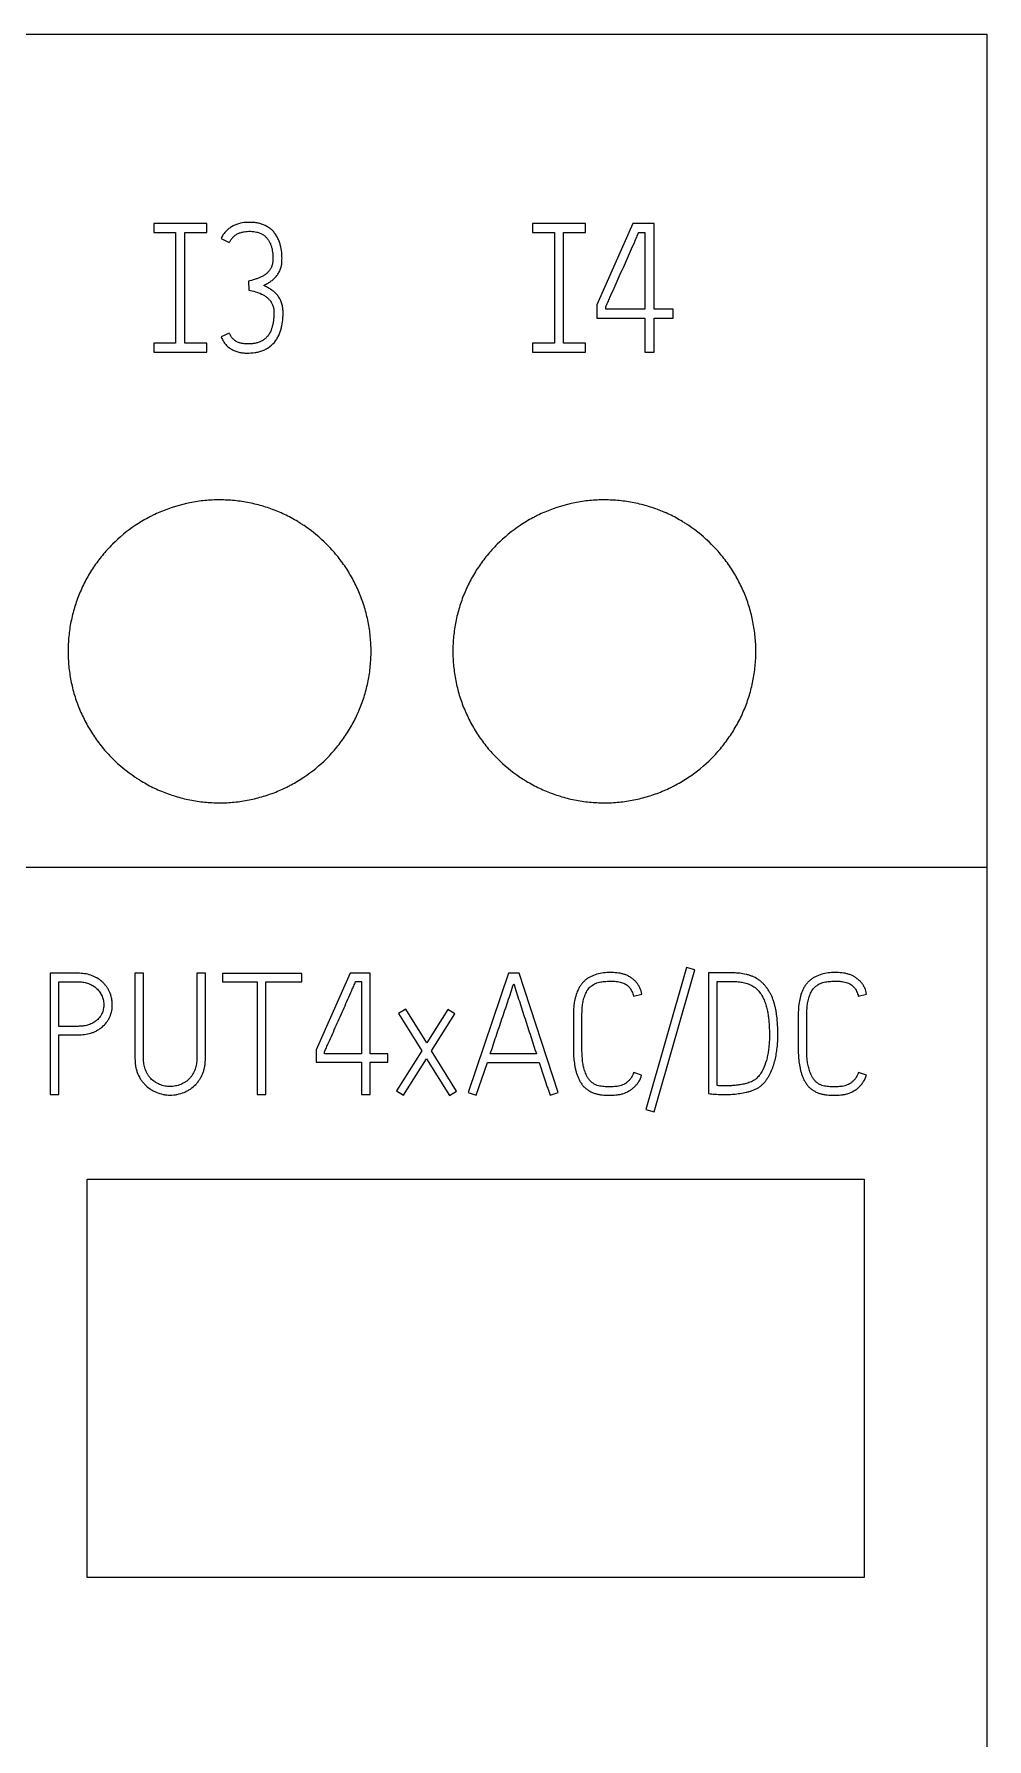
# Model space of a CAD drawing. Extents: x 0 to 420, y 0 to 297.
# Drawn here: x 132.64 to 145.22, y 208.13 to 230.64 of the extents above; entities that cross this region are included whole.
import ezdxf

# ---------------------------------------------------------------- set-up
doc = ezdxf.new("R2010")
doc.units = 0
doc.header["$LTSCALE"] = 23.1
doc.layers.add('10000_FRONT', color=7, linetype='CONTINUOUS')
doc.layers.add('10500_FRONT_LABELING', color=7, linetype='CONTINUOUS')

msp = doc.modelspace()

# ---------------------------------------------------------------- linework, layer by layer
at = {"layer": '10000_FRONT', "color": 7, "linetype": 'CONTINUOUS'}
for p, q in [((109.716, 230.642), (145.216, 230.642)), ((145.216, 230.642), (145.216, 140.642)), ((109.716, 219.642), (145.216, 219.642)), ((133.336, 210.262), (133.336, 215.522)), ((133.336, 215.522), (143.596, 215.522)), ((143.596, 215.522), (143.596, 210.262)), ((143.596, 210.262), (133.336, 210.262))]:
    msp.add_line(p, q, dxfattribs=at)
for points, knots in [([(137.086, 222.492), (137.086, 222.558), (137.082, 222.623), (137.07, 222.753), (137.06, 222.817), (137.035, 222.945), (137.019, 223.008), (136.991, 223.102), (136.981, 223.133), (136.958, 223.195), (136.947, 223.226), (136.909, 223.316), (136.854, 223.434), (136.787, 223.546), (136.733, 223.627), (136.714, 223.654), (136.675, 223.707), (136.655, 223.733), (136.592, 223.809), (136.548, 223.858), (136.41, 223.996), (136.31, 224.079), (136.187, 224.162), (136.173, 224.171), (136.145, 224.189), (136.131, 224.197), (136.089, 224.223), (136.06, 224.239), (135.974, 224.286), (135.915, 224.314), (135.794, 224.364), (135.733, 224.386), (135.639, 224.415), (135.607, 224.424), (135.543, 224.44), (135.511, 224.447), (135.413, 224.466), (135.283, 224.486), (135.153, 224.492), (135.022, 224.492), (134.957, 224.489), (134.858, 224.48), (134.825, 224.476), (134.76, 224.466), (134.598, 224.438), (134.441, 224.39), (134.29, 224.328), (134.26, 224.314), (134.215, 224.293), (134.2, 224.286), (134.171, 224.271), (134.097, 224.233), (134.027, 224.191), (133.865, 224.082), (133.764, 223.999), (133.647, 223.882), (133.624, 223.858), (133.58, 223.81), (133.559, 223.785), (133.497, 223.709), (133.458, 223.657), (133.386, 223.549), (133.352, 223.493), (133.306, 223.406), (133.291, 223.377), (133.263, 223.317), (133.25, 223.287), (133.212, 223.196), (133.169, 223.074), (133.137, 222.948), (133.118, 222.852), (133.112, 222.82), (133.103, 222.755), (133.099, 222.722), (133.089, 222.624), (133.086, 222.558), (133.086, 222.492)], [0, 0, 0, 0, 0.03125, 0.03125, 0.0625, 0.0625, 0.09375, 0.09375, 0.109375, 0.109375, 0.125, 0.125, 0.15625, 0.1875, 0.1875, 0.203125, 0.203125, 0.21875, 0.21875, 0.25, 0.25, 0.3125, 0.3125, 0.320312, 0.320312, 0.328125, 0.328125, 0.34375, 0.34375, 0.375, 0.375, 0.40625, 0.40625, 0.421875, 0.421875, 0.4375, 0.4375, 0.46875, 0.5, 0.5, 0.53125, 0.53125, 0.546875, 0.546875, 0.5625, 0.625, 0.625, 0.640625, 0.640625, 0.648438, 0.648438, 0.65625, 0.6875, 0.6875, 0.75, 0.75, 0.765625, 0.765625, 0.78125, 0.78125, 0.8125, 0.8125, 0.84375, 0.84375, 0.859375, 0.859375, 0.875, 0.875, 0.90625, 0.9375, 0.9375, 0.953125, 0.953125, 0.96875, 0.96875, 1, 1, 1, 1]), ([(142.166, 222.492), (142.166, 222.558), (142.162, 222.623), (142.15, 222.753), (142.14, 222.817), (142.115, 222.945), (142.099, 223.008), (142.071, 223.102), (142.061, 223.133), (142.038, 223.195), (142.027, 223.226), (141.989, 223.316), (141.934, 223.434), (141.867, 223.546), (141.813, 223.627), (141.794, 223.654), (141.755, 223.707), (141.735, 223.733), (141.672, 223.809), (141.628, 223.858), (141.49, 223.996), (141.39, 224.079), (141.267, 224.162), (141.253, 224.171), (141.225, 224.189), (141.211, 224.197), (141.169, 224.223), (141.14, 224.239), (141.054, 224.286), (140.995, 224.314), (140.874, 224.364), (140.813, 224.386), (140.719, 224.415), (140.687, 224.424), (140.623, 224.44), (140.591, 224.447), (140.493, 224.466), (140.363, 224.486), (140.233, 224.492), (140.102, 224.492), (140.037, 224.489), (139.938, 224.48), (139.905, 224.476), (139.84, 224.466), (139.678, 224.438), (139.521, 224.39), (139.37, 224.328), (139.34, 224.314), (139.295, 224.293), (139.28, 224.286), (139.251, 224.271), (139.177, 224.233), (139.107, 224.191), (138.945, 224.082), (138.844, 223.999), (138.727, 223.882), (138.704, 223.858), (138.66, 223.81), (138.639, 223.785), (138.577, 223.709), (138.538, 223.657), (138.466, 223.549), (138.432, 223.493), (138.386, 223.406), (138.371, 223.377), (138.343, 223.317), (138.33, 223.287), (138.292, 223.196), (138.249, 223.074), (138.217, 222.948), (138.198, 222.852), (138.192, 222.82), (138.183, 222.755), (138.179, 222.722), (138.169, 222.624), (138.166, 222.558), (138.166, 222.492)], [0, 0, 0, 0, 0.03125, 0.03125, 0.0625, 0.0625, 0.09375, 0.09375, 0.109375, 0.109375, 0.125, 0.125, 0.15625, 0.1875, 0.1875, 0.203125, 0.203125, 0.21875, 0.21875, 0.25, 0.25, 0.3125, 0.3125, 0.320312, 0.320312, 0.328125, 0.328125, 0.34375, 0.34375, 0.375, 0.375, 0.40625, 0.40625, 0.421875, 0.421875, 0.4375, 0.4375, 0.46875, 0.5, 0.5, 0.53125, 0.53125, 0.546875, 0.546875, 0.5625, 0.625, 0.625, 0.640625, 0.640625, 0.648438, 0.648438, 0.65625, 0.6875, 0.6875, 0.75, 0.75, 0.765625, 0.765625, 0.78125, 0.78125, 0.8125, 0.8125, 0.84375, 0.84375, 0.859375, 0.859375, 0.875, 0.875, 0.90625, 0.9375, 0.9375, 0.953125, 0.953125, 0.96875, 0.96875, 1, 1, 1, 1]), ([(133.086, 222.492), (133.086, 222.427), (133.089, 222.361), (133.102, 222.232), (133.111, 222.168), (133.136, 222.04), (133.152, 221.977), (133.18, 221.883), (133.191, 221.852), (133.213, 221.79), (133.225, 221.759), (133.262, 221.669), (133.318, 221.551), (133.384, 221.439), (133.438, 221.358), (133.457, 221.331), (133.496, 221.278), (133.516, 221.252), (133.579, 221.175), (133.623, 221.127), (133.761, 220.988), (133.862, 220.905), (133.984, 220.823), (133.998, 220.814), (134.026, 220.796), (134.04, 220.787), (134.083, 220.762), (134.111, 220.746), (134.198, 220.699), (134.257, 220.671), (134.377, 220.621), (134.439, 220.599), (134.533, 220.57), (134.565, 220.561), (134.628, 220.545), (134.661, 220.538), (134.758, 220.518), (134.888, 220.499), (135.018, 220.492), (135.149, 220.492), (135.215, 220.495), (135.313, 220.505), (135.346, 220.509), (135.411, 220.519), (135.444, 220.524), (135.54, 220.544), (135.604, 220.56), (135.729, 220.597), (135.79, 220.619), (135.881, 220.657), (135.911, 220.67), (135.956, 220.692), (135.971, 220.699), (136, 220.714), (136.074, 220.752), (136.144, 220.794), (136.306, 220.903), (136.408, 220.986), (136.524, 221.102), (136.547, 221.126), (136.591, 221.175), (136.612, 221.2), (136.674, 221.276), (136.713, 221.328), (136.785, 221.436), (136.819, 221.492), (136.865, 221.579), (136.88, 221.608), (136.908, 221.668), (136.921, 221.698), (136.959, 221.788), (137.003, 221.911), (137.034, 222.037), (137.053, 222.133), (137.059, 222.165), (137.069, 222.23), (137.073, 222.263), (137.082, 222.361), (137.086, 222.427), (137.086, 222.492)], [0, 0, 0, 0, 0.03125, 0.03125, 0.0625, 0.0625, 0.09375, 0.09375, 0.109375, 0.109375, 0.125, 0.125, 0.15625, 0.1875, 0.1875, 0.203125, 0.203125, 0.21875, 0.21875, 0.25, 0.25, 0.3125, 0.3125, 0.320312, 0.320312, 0.328125, 0.328125, 0.34375, 0.34375, 0.375, 0.375, 0.40625, 0.40625, 0.421875, 0.421875, 0.4375, 0.4375, 0.46875, 0.5, 0.5, 0.53125, 0.53125, 0.546875, 0.546875, 0.5625, 0.5625, 0.59375, 0.59375, 0.625, 0.625, 0.640625, 0.640625, 0.648438, 0.648438, 0.65625, 0.6875, 0.6875, 0.75, 0.75, 0.765625, 0.765625, 0.78125, 0.78125, 0.8125, 0.8125, 0.84375, 0.84375, 0.859375, 0.859375, 0.875, 0.875, 0.90625, 0.9375, 0.9375, 0.953125, 0.953125, 0.96875, 0.96875, 1, 1, 1, 1]), ([(138.166, 222.492), (138.166, 222.427), (138.169, 222.361), (138.182, 222.232), (138.191, 222.168), (138.216, 222.04), (138.232, 221.977), (138.26, 221.883), (138.271, 221.852), (138.293, 221.79), (138.305, 221.759), (138.342, 221.669), (138.398, 221.551), (138.464, 221.439), (138.518, 221.358), (138.537, 221.331), (138.576, 221.278), (138.596, 221.252), (138.659, 221.175), (138.703, 221.127), (138.841, 220.988), (138.942, 220.905), (139.064, 220.823), (139.078, 220.814), (139.106, 220.796), (139.12, 220.787), (139.163, 220.762), (139.191, 220.746), (139.278, 220.699), (139.337, 220.671), (139.457, 220.621), (139.519, 220.599), (139.613, 220.57), (139.645, 220.561), (139.708, 220.545), (139.741, 220.538), (139.838, 220.518), (139.968, 220.499), (140.098, 220.492), (140.229, 220.492), (140.295, 220.495), (140.393, 220.505), (140.426, 220.509), (140.491, 220.519), (140.524, 220.524), (140.62, 220.544), (140.684, 220.56), (140.809, 220.597), (140.87, 220.619), (140.961, 220.657), (140.991, 220.67), (141.036, 220.692), (141.051, 220.699), (141.08, 220.714), (141.154, 220.752), (141.224, 220.794), (141.386, 220.903), (141.488, 220.986), (141.604, 221.102), (141.627, 221.126), (141.671, 221.175), (141.692, 221.2), (141.754, 221.276), (141.793, 221.328), (141.865, 221.436), (141.899, 221.492), (141.945, 221.579), (141.96, 221.608), (141.988, 221.668), (142.001, 221.698), (142.039, 221.788), (142.083, 221.911), (142.114, 222.037), (142.133, 222.133), (142.139, 222.165), (142.149, 222.23), (142.153, 222.263), (142.162, 222.361), (142.166, 222.427), (142.166, 222.492)], [0, 0, 0, 0, 0.03125, 0.03125, 0.0625, 0.0625, 0.09375, 0.09375, 0.109375, 0.109375, 0.125, 0.125, 0.15625, 0.1875, 0.1875, 0.203125, 0.203125, 0.21875, 0.21875, 0.25, 0.25, 0.3125, 0.3125, 0.320312, 0.320312, 0.328125, 0.328125, 0.34375, 0.34375, 0.375, 0.375, 0.40625, 0.40625, 0.421875, 0.421875, 0.4375, 0.4375, 0.46875, 0.5, 0.5, 0.53125, 0.53125, 0.546875, 0.546875, 0.5625, 0.5625, 0.59375, 0.59375, 0.625, 0.625, 0.640625, 0.640625, 0.648438, 0.648438, 0.65625, 0.6875, 0.6875, 0.75, 0.75, 0.765625, 0.765625, 0.78125, 0.78125, 0.8125, 0.8125, 0.84375, 0.84375, 0.859375, 0.859375, 0.875, 0.875, 0.90625, 0.9375, 0.9375, 0.953125, 0.953125, 0.96875, 0.96875, 1, 1, 1, 1])]:
    msp.add_open_spline(points, degree=3, knots=knots, dxfattribs=at)
at = {"layer": '10500_FRONT_LABELING', "color": 7, "linetype": 'CONTINUOUS'}
for p, q in [((134.216, 228.142), (134.216, 228.022)), ((134.916, 228.142), (134.216, 228.142)), ((134.916, 228.022), (134.916, 228.142)), ((139.216, 228.142), (139.216, 228.022)), ((139.916, 228.142), (139.216, 228.142)), ((139.916, 228.022), (139.916, 228.142)), ((140.542, 228.142), (140.066, 227.067)), ((140.822, 228.142), (140.542, 228.142)), ((140.62, 228.024), (140.702, 228.024)), ((140.702, 228.024), (140.702, 227.011)), ((140.822, 227.011), (140.822, 228.142)), ((134.216, 228.022), (134.506, 228.022)), ((134.506, 228.022), (134.506, 226.562)), ((134.626, 226.562), (134.626, 228.022)), ((134.626, 228.022), (134.916, 228.022)), ((135.106, 227.944), (135.214, 227.89)), ((139.216, 228.022), (139.506, 228.022)), ((139.506, 228.022), (139.506, 226.562)), ((139.626, 226.562), (139.626, 228.022)), ((139.626, 228.022), (139.916, 228.022)), ((135.466, 227.378), (135.473, 227.261)), ((140.066, 227.067), (140.066, 226.893)), ((140.184, 227.011), (140.184, 227.041)), ((140.702, 227.011), (140.184, 227.011)), ((141.072, 227.011), (140.822, 227.011)), ((141.072, 226.893), (141.072, 227.011)), ((135.214, 226.695), (135.106, 226.645)), ((140.066, 226.893), (140.702, 226.893)), ((140.702, 226.893), (140.702, 226.442)), ((140.822, 226.442), (140.822, 226.893)), ((140.822, 226.893), (141.072, 226.893)), ((134.216, 226.562), (134.216, 226.442)), ((134.506, 226.562), (134.216, 226.562)), ((134.916, 226.562), (134.626, 226.562)), ((134.916, 226.442), (134.916, 226.562)), ((139.216, 226.562), (139.216, 226.442)), ((139.506, 226.562), (139.216, 226.562)), ((139.916, 226.562), (139.626, 226.562)), ((139.916, 226.442), (139.916, 226.562)), ((134.216, 226.442), (134.916, 226.442)), ((139.216, 226.442), (139.916, 226.442)), ((140.702, 226.442), (140.822, 226.442)), ((132.849, 218.242), (132.849, 216.642)), ((133.217, 218.242), (132.849, 218.242)), ((132.962, 217.541), (132.962, 218.129)), ((132.962, 218.129), (133.217, 218.129)), ((133.969, 218.245), (133.969, 217.117)), ((134.082, 218.245), (133.969, 218.245)), ((134.082, 217.117), (134.082, 218.245)), ((134.786, 218.245), (134.786, 217.117)), ((134.899, 218.245), (134.786, 218.245)), ((134.899, 217.117), (134.899, 218.245)), ((135.125, 218.24), (135.125, 218.127)), ((136.17, 218.24), (135.125, 218.24)), ((135.125, 218.127), (135.582, 218.127)), ((135.582, 218.127), (135.582, 216.642)), ((135.695, 216.642), (135.695, 218.127)), ((135.695, 218.127), (136.17, 218.127)), ((136.17, 218.127), (136.17, 218.24)), ((136.809, 218.242), (136.361, 217.23)), ((137.073, 218.242), (136.809, 218.242)), ((136.882, 218.131), (136.96, 218.131)), ((136.96, 218.131), (136.96, 217.177)), ((137.073, 217.177), (137.073, 218.242)), ((138.898, 218.245), (138.368, 216.667)), ((139.04, 218.245), (138.898, 218.245)), ((139.557, 216.667), (139.04, 218.245)), ((141.251, 218.32), (140.712, 216.445)), ((140.821, 216.414), (141.36, 218.289)), ((141.36, 218.289), (141.251, 218.32)), ((141.786, 218.249), (141.542, 218.247)), ((141.542, 218.247), (141.542, 216.653)), ((141.655, 216.758), (141.655, 218.134)), ((141.655, 218.134), (141.83, 218.134)), ((140.55, 217.938), (140.659, 217.965)), ((143.518, 217.938), (143.627, 217.965)), ((137.543, 217.77), (137.447, 217.71)), ((137.447, 217.71), (137.754, 217.219)), ((137.82, 217.324), (137.543, 217.77)), ((138.1, 217.765), (137.82, 217.324)), ((137.884, 217.219), (138.193, 217.705)), ((138.193, 217.705), (138.1, 217.765)), ((139.756, 217.676), (139.756, 217.255)), ((139.87, 217.255), (139.87, 217.676)), ((142.724, 217.676), (142.724, 217.255)), ((142.837, 217.255), (142.837, 217.676)), ((133.217, 217.541), (132.962, 217.541)), ((132.962, 216.642), (132.962, 217.428)), ((132.962, 217.428), (133.217, 217.428)), ((136.361, 217.23), (136.361, 217.066)), ((137.754, 217.219), (137.421, 216.691)), ((138.215, 216.685), (137.884, 217.219)), ((136.361, 217.066), (136.96, 217.066)), ((136.472, 217.177), (136.472, 217.206)), ((136.96, 217.177), (136.472, 217.177)), ((136.96, 217.066), (136.96, 216.642)), ((137.308, 217.177), (137.073, 217.177)), ((137.073, 216.642), (137.073, 217.066)), ((137.073, 217.066), (137.308, 217.066)), ((137.308, 217.066), (137.308, 217.177)), ((137.516, 216.631), (137.818, 217.113)), ((137.818, 217.113), (138.12, 216.627)), ((138.474, 216.631), (138.621, 217.064)), ((138.621, 217.064), (139.306, 217.064)), ((139.268, 217.177), (138.659, 217.177)), ((140.657, 216.895), (140.553, 216.933)), ((143.625, 216.895), (143.52, 216.933)), ((132.849, 216.642), (132.962, 216.642)), ((135.582, 216.642), (135.695, 216.642)), ((136.96, 216.642), (137.073, 216.642)), ((137.421, 216.691), (137.516, 216.631)), ((138.12, 216.627), (138.215, 216.685)), ((138.368, 216.667), (138.474, 216.631)), ((139.448, 216.631), (139.557, 216.667)), ((140.712, 216.445), (140.821, 216.414))]:
    msp.add_line(p, q, dxfattribs=at)
for points, knots in [([(135.669, 227.324), (135.685, 227.332), (135.699, 227.34), (135.729, 227.357), (135.744, 227.366), (135.765, 227.38), (135.772, 227.385), (135.785, 227.395), (135.792, 227.4), (135.804, 227.411), (135.811, 227.417), (135.823, 227.43), (135.829, 227.436), (135.845, 227.456), (135.855, 227.47), (135.868, 227.492), (135.872, 227.499), (135.88, 227.515), (135.884, 227.523), (135.893, 227.547), (135.898, 227.563), (135.905, 227.596), (135.907, 227.613), (135.909, 227.648), (135.91, 227.665), (135.91, 227.699), (135.909, 227.716), (135.906, 227.767), (135.901, 227.801), (135.89, 227.851), (135.886, 227.868), (135.875, 227.9), (135.869, 227.916), (135.855, 227.947), (135.848, 227.963), (135.834, 227.985), (135.829, 227.992), (135.82, 228.006), (135.814, 228.013), (135.798, 228.033), (135.787, 228.045), (135.768, 228.063), (135.761, 228.068), (135.748, 228.079), (135.741, 228.084), (135.705, 228.108), (135.674, 228.123), (135.633, 228.136), (135.624, 228.139), (135.608, 228.143), (135.582, 228.149), (135.54, 228.155), (135.506, 228.156), (135.471, 228.157), (135.454, 228.156), (135.402, 228.153), (135.369, 228.147), (135.327, 228.135), (135.319, 228.133), (135.303, 228.127), (135.295, 228.123), (135.271, 228.113), (135.241, 228.097), (135.213, 228.077), (135.193, 228.06), (135.186, 228.055), (135.174, 228.043), (135.168, 228.037), (135.15, 228.018), (135.14, 228.004), (135.126, 227.983), (135.121, 227.975), (135.113, 227.96), (135.109, 227.952), (135.106, 227.944)], [0, 0, 0, 0, 0.03125, 0.03125, 0.0625, 0.0625, 0.078125, 0.078125, 0.09375, 0.09375, 0.109375, 0.109375, 0.125, 0.125, 0.15625, 0.15625, 0.171875, 0.171875, 0.1875, 0.1875, 0.21875, 0.21875, 0.25, 0.25, 0.28125, 0.28125, 0.3125, 0.3125, 0.375, 0.375, 0.40625, 0.40625, 0.4375, 0.4375, 0.46875, 0.46875, 0.484375, 0.484375, 0.5, 0.5, 0.53125, 0.53125, 0.546875, 0.546875, 0.5625, 0.5625, 0.625, 0.625, 0.640625, 0.640625, 0.65625, 0.6875, 0.71875, 0.71875, 0.75, 0.75, 0.8125, 0.8125, 0.828125, 0.828125, 0.84375, 0.84375, 0.875, 0.90625, 0.90625, 0.921875, 0.921875, 0.9375, 0.9375, 0.96875, 0.96875, 0.984375, 0.984375, 1, 1, 1, 1]), ([(135.214, 227.89), (135.22, 227.903), (135.227, 227.915), (135.243, 227.938), (135.252, 227.949), (135.271, 227.969), (135.282, 227.978), (135.305, 227.995), (135.317, 228.002), (135.342, 228.014), (135.355, 228.019), (135.383, 228.028), (135.396, 228.031), (135.424, 228.035), (135.438, 228.037), (135.466, 228.039), (135.481, 228.039), (135.523, 228.038), (135.551, 228.035), (135.585, 228.027), (135.592, 228.025), (135.606, 228.02), (135.612, 228.018), (135.632, 228.01), (135.644, 228.004), (135.662, 227.992), (135.668, 227.988), (135.679, 227.979), (135.685, 227.975), (135.7, 227.96), (135.709, 227.95), (135.722, 227.933), (135.727, 227.927), (135.734, 227.915), (135.745, 227.898), (135.755, 227.879), (135.765, 227.853), (135.77, 227.839), (135.777, 227.812), (135.78, 227.798), (135.787, 227.757), (135.789, 227.729), (135.79, 227.687), (135.79, 227.673), (135.788, 227.645), (135.787, 227.631), (135.783, 227.603), (135.779, 227.59), (135.769, 227.563), (135.763, 227.551), (135.752, 227.533), (135.748, 227.527), (135.739, 227.516), (135.735, 227.51), (135.721, 227.495), (135.711, 227.485), (135.689, 227.467), (135.677, 227.459), (135.653, 227.445), (135.64, 227.438), (135.615, 227.426), (135.602, 227.421), (135.575, 227.412), (135.561, 227.407), (135.521, 227.395), (135.494, 227.386), (135.466, 227.378)], [0, 0, 0, 0, 0.03125, 0.03125, 0.0625, 0.0625, 0.09375, 0.09375, 0.125, 0.125, 0.15625, 0.15625, 0.1875, 0.1875, 0.21875, 0.21875, 0.25, 0.25, 0.3125, 0.3125, 0.328125, 0.328125, 0.34375, 0.34375, 0.375, 0.375, 0.390625, 0.390625, 0.40625, 0.40625, 0.4375, 0.4375, 0.453125, 0.453125, 0.46875, 0.5, 0.5, 0.53125, 0.53125, 0.5625, 0.5625, 0.625, 0.625, 0.65625, 0.65625, 0.6875, 0.6875, 0.71875, 0.71875, 0.75, 0.75, 0.765625, 0.765625, 0.78125, 0.78125, 0.8125, 0.8125, 0.84375, 0.84375, 0.875, 0.875, 0.90625, 0.90625, 0.9375, 0.9375, 1, 1, 1, 1]), ([(140.184, 227.041), (140.188, 227.051), (140.193, 227.062), (140.202, 227.082), (140.207, 227.092), (140.221, 227.123), (140.23, 227.143), (140.257, 227.205), (140.275, 227.246), (140.312, 227.328), (140.33, 227.369), (140.366, 227.45), (140.385, 227.491), (140.421, 227.573), (140.439, 227.614), (140.476, 227.696), (140.494, 227.737), (140.53, 227.819), (140.548, 227.86), (140.575, 227.922), (140.584, 227.942), (140.602, 227.983), (140.611, 228.004), (140.62, 228.024)], [0, 0, 0, 0, 0.03125, 0.03125, 0.0625, 0.0625, 0.125, 0.125, 0.25, 0.25, 0.375, 0.375, 0.5, 0.5, 0.625, 0.625, 0.75, 0.75, 0.875, 0.875, 0.9375, 0.9375, 1, 1, 1, 1]), ([(135.106, 226.645), (135.113, 226.629), (135.121, 226.613), (135.139, 226.582), (135.148, 226.567), (135.165, 226.546), (135.171, 226.539), (135.183, 226.526), (135.19, 226.52), (135.21, 226.503), (135.225, 226.493), (135.248, 226.479), (135.255, 226.475), (135.272, 226.467), (135.28, 226.463), (135.305, 226.453), (135.322, 226.448), (135.357, 226.439), (135.374, 226.436), (135.401, 226.433), (135.41, 226.432), (135.428, 226.431), (135.437, 226.431), (135.482, 226.43), (135.517, 226.432), (135.57, 226.439), (135.588, 226.443), (135.614, 226.449), (135.623, 226.452), (135.64, 226.457), (135.648, 226.461), (135.674, 226.47), (135.69, 226.478), (135.713, 226.491), (135.721, 226.496), (135.736, 226.506), (135.743, 226.511), (135.779, 226.538), (135.804, 226.564), (135.831, 226.6), (135.836, 226.608), (135.845, 226.623), (135.859, 226.646), (135.871, 226.671), (135.884, 226.704), (135.89, 226.721), (135.9, 226.755), (135.904, 226.773), (135.915, 226.825), (135.92, 226.86), (135.923, 226.914), (135.924, 226.931), (135.924, 226.967), (135.924, 226.985), (135.921, 227.021), (135.918, 227.038), (135.913, 227.065), (135.91, 227.073), (135.905, 227.091), (135.902, 227.099), (135.893, 227.124), (135.885, 227.14), (135.871, 227.164), (135.867, 227.171), (135.856, 227.186), (135.851, 227.193), (135.833, 227.214), (135.82, 227.226), (135.793, 227.249), (135.778, 227.26), (135.748, 227.28), (135.732, 227.289), (135.701, 227.307), (135.685, 227.316), (135.669, 227.324)], [0, 0, 0, 0, 0.03125, 0.03125, 0.0625, 0.0625, 0.078125, 0.078125, 0.09375, 0.09375, 0.125, 0.125, 0.140625, 0.140625, 0.15625, 0.15625, 0.1875, 0.1875, 0.21875, 0.21875, 0.234375, 0.234375, 0.25, 0.25, 0.3125, 0.3125, 0.34375, 0.34375, 0.359375, 0.359375, 0.375, 0.375, 0.40625, 0.40625, 0.421875, 0.421875, 0.4375, 0.4375, 0.5, 0.5, 0.515625, 0.515625, 0.53125, 0.5625, 0.5625, 0.59375, 0.59375, 0.625, 0.625, 0.6875, 0.6875, 0.71875, 0.71875, 0.75, 0.75, 0.78125, 0.78125, 0.796875, 0.796875, 0.8125, 0.8125, 0.84375, 0.84375, 0.859375, 0.859375, 0.875, 0.875, 0.90625, 0.90625, 0.9375, 0.9375, 0.96875, 0.96875, 1, 1, 1, 1]), ([(135.473, 227.261), (135.502, 227.256), (135.531, 227.249), (135.587, 227.233), (135.614, 227.224), (135.654, 227.204), (135.667, 227.197), (135.692, 227.181), (135.704, 227.172), (135.726, 227.153), (135.736, 227.143), (135.755, 227.12), (135.763, 227.108), (135.775, 227.089), (135.778, 227.083), (135.784, 227.069), (135.787, 227.062), (135.794, 227.042), (135.798, 227.027), (135.802, 226.999), (135.803, 226.984), (135.804, 226.954), (135.804, 226.94), (135.802, 226.896), (135.798, 226.867), (135.791, 226.824), (135.788, 226.81), (135.781, 226.781), (135.777, 226.767), (135.763, 226.725), (135.751, 226.699), (135.726, 226.661), (135.717, 226.65), (135.697, 226.629), (135.686, 226.619), (135.669, 226.606), (135.662, 226.601), (135.65, 226.594), (135.643, 226.59), (135.623, 226.58), (135.61, 226.574), (135.589, 226.568), (135.581, 226.566), (135.567, 226.562), (135.545, 226.557), (135.509, 226.552), (135.48, 226.551), (135.45, 226.551), (135.435, 226.551), (135.406, 226.554), (135.391, 226.556), (135.362, 226.562), (135.348, 226.566), (135.32, 226.576), (135.307, 226.583), (135.289, 226.596), (135.283, 226.6), (135.272, 226.61), (135.266, 226.615), (135.251, 226.631), (135.242, 226.643), (135.227, 226.668), (135.22, 226.681), (135.214, 226.695)], [0, 0, 0, 0, 0.0625, 0.0625, 0.125, 0.125, 0.15625, 0.15625, 0.1875, 0.1875, 0.21875, 0.21875, 0.25, 0.25, 0.265625, 0.265625, 0.28125, 0.28125, 0.3125, 0.3125, 0.34375, 0.34375, 0.375, 0.375, 0.4375, 0.4375, 0.46875, 0.46875, 0.5, 0.5, 0.5625, 0.5625, 0.59375, 0.59375, 0.625, 0.625, 0.640625, 0.640625, 0.65625, 0.65625, 0.6875, 0.6875, 0.703125, 0.703125, 0.71875, 0.75, 0.78125, 0.78125, 0.8125, 0.8125, 0.84375, 0.84375, 0.875, 0.875, 0.90625, 0.90625, 0.921875, 0.921875, 0.9375, 0.9375, 0.96875, 0.96875, 1, 1, 1, 1]), ([(133.217, 217.428), (133.246, 217.428), (133.274, 217.43), (133.33, 217.437), (133.358, 217.443), (133.399, 217.455), (133.412, 217.46), (133.439, 217.471), (133.452, 217.477), (133.476, 217.491), (133.489, 217.498), (133.512, 217.514), (133.523, 217.523), (133.556, 217.55), (133.576, 217.57), (133.602, 217.604), (133.61, 217.616), (133.624, 217.641), (133.631, 217.653), (133.648, 217.692), (133.657, 217.719), (133.668, 217.775), (133.67, 217.803), (133.67, 217.846), (133.669, 217.86), (133.665, 217.888), (133.663, 217.902), (133.653, 217.944), (133.645, 217.971), (133.627, 218.01), (133.62, 218.022), (133.606, 218.047), (133.591, 218.07), (133.573, 218.092), (133.553, 218.113), (133.543, 218.123), (133.511, 218.151), (133.488, 218.167), (133.451, 218.188), (133.438, 218.195), (133.412, 218.207), (133.399, 218.212), (133.359, 218.226), (133.331, 218.232), (133.275, 218.241), (133.246, 218.242), (133.217, 218.242)], [0, 0, 0, 0, 0.0625, 0.0625, 0.125, 0.125, 0.15625, 0.15625, 0.1875, 0.1875, 0.21875, 0.21875, 0.25, 0.25, 0.3125, 0.3125, 0.34375, 0.34375, 0.375, 0.375, 0.4375, 0.4375, 0.5, 0.5, 0.53125, 0.53125, 0.5625, 0.5625, 0.625, 0.625, 0.65625, 0.65625, 0.6875, 0.71875, 0.71875, 0.75, 0.75, 0.8125, 0.8125, 0.84375, 0.84375, 0.875, 0.875, 0.9375, 0.9375, 1, 1, 1, 1]), ([(133.217, 218.129), (133.238, 218.129), (133.259, 218.128), (133.301, 218.122), (133.321, 218.118), (133.362, 218.105), (133.381, 218.096), (133.408, 218.081), (133.417, 218.076), (133.435, 218.064), (133.443, 218.058), (133.467, 218.038), (133.482, 218.023), (133.501, 217.998), (133.507, 217.99), (133.518, 217.972), (133.523, 217.962), (133.537, 217.934), (133.544, 217.914), (133.551, 217.884), (133.553, 217.873), (133.556, 217.853), (133.556, 217.842), (133.557, 217.821), (133.557, 217.811), (133.555, 217.79), (133.553, 217.78), (133.547, 217.749), (133.541, 217.729), (133.528, 217.7), (133.523, 217.691), (133.512, 217.673), (133.506, 217.665), (133.493, 217.648), (133.486, 217.641), (133.471, 217.626), (133.463, 217.619), (133.438, 217.6), (133.42, 217.589), (133.392, 217.575), (133.382, 217.57), (133.362, 217.563), (133.352, 217.559), (133.332, 217.554), (133.322, 217.551), (133.301, 217.547), (133.291, 217.546), (133.26, 217.542), (133.238, 217.541), (133.217, 217.541)], [0, 0, 0, 0, 0.0625, 0.0625, 0.125, 0.125, 0.1875, 0.1875, 0.21875, 0.21875, 0.25, 0.25, 0.3125, 0.3125, 0.34375, 0.34375, 0.375, 0.375, 0.4375, 0.4375, 0.46875, 0.46875, 0.5, 0.5, 0.53125, 0.53125, 0.5625, 0.5625, 0.625, 0.625, 0.65625, 0.65625, 0.6875, 0.6875, 0.71875, 0.71875, 0.75, 0.75, 0.8125, 0.8125, 0.84375, 0.84375, 0.875, 0.875, 0.90625, 0.90625, 0.9375, 0.9375, 1, 1, 1, 1]), ([(136.472, 217.206), (136.476, 217.216), (136.48, 217.225), (136.489, 217.244), (136.493, 217.254), (136.506, 217.283), (136.515, 217.302), (136.541, 217.36), (136.558, 217.398), (136.592, 217.476), (136.609, 217.514), (136.643, 217.591), (136.661, 217.63), (136.695, 217.707), (136.729, 217.784), (136.763, 217.861), (136.797, 217.938), (136.814, 217.977), (136.84, 218.035), (136.848, 218.054), (136.865, 218.093), (136.874, 218.112), (136.882, 218.131)], [0, 0, 0, 0, 0.03125, 0.03125, 0.0625, 0.0625, 0.125, 0.125, 0.25, 0.25, 0.375, 0.375, 0.5, 0.5, 0.625, 0.75, 0.75, 0.875, 0.875, 0.9375, 0.9375, 1, 1, 1, 1]), ([(140.659, 217.965), (140.655, 217.995), (140.647, 218.023), (140.631, 218.057), (140.628, 218.063), (140.62, 218.076), (140.609, 218.095), (140.595, 218.113), (140.576, 218.135), (140.565, 218.146), (140.543, 218.166), (140.531, 218.175), (140.507, 218.192), (140.494, 218.199), (140.467, 218.213), (140.454, 218.219), (140.426, 218.229), (140.411, 218.233), (140.383, 218.24), (140.368, 218.243), (140.324, 218.249), (140.294, 218.251), (140.235, 218.252), (140.206, 218.251), (140.147, 218.245), (140.117, 218.24), (140.059, 218.227), (140.031, 218.218), (139.99, 218.199), (139.977, 218.193), (139.951, 218.178), (139.927, 218.161), (139.904, 218.142), (139.883, 218.121), (139.873, 218.11), (139.855, 218.087), (139.846, 218.075), (139.831, 218.049), (139.824, 218.036), (139.805, 217.996), (139.795, 217.968), (139.779, 217.911), (139.773, 217.883), (139.76, 217.795), (139.756, 217.736), (139.756, 217.676)], [0, 0, 0, 0, 0.0625, 0.0625, 0.078125, 0.078125, 0.09375, 0.125, 0.125, 0.15625, 0.15625, 0.1875, 0.1875, 0.21875, 0.21875, 0.25, 0.25, 0.28125, 0.28125, 0.3125, 0.3125, 0.375, 0.375, 0.4375, 0.4375, 0.5, 0.5, 0.5625, 0.5625, 0.59375, 0.59375, 0.625, 0.65625, 0.65625, 0.6875, 0.6875, 0.71875, 0.71875, 0.75, 0.75, 0.8125, 0.8125, 0.875, 0.875, 1, 1, 1, 1]), ([(139.87, 217.676), (139.87, 217.699), (139.87, 217.722), (139.872, 217.767), (139.874, 217.79), (139.879, 217.835), (139.883, 217.858), (139.892, 217.902), (139.899, 217.924), (139.911, 217.957), (139.915, 217.967), (139.925, 217.988), (139.93, 217.998), (139.948, 218.028), (139.962, 218.045), (139.983, 218.065), (139.987, 218.069), (139.996, 218.076), (140.001, 218.079), (140.015, 218.089), (140.025, 218.095), (140.045, 218.106), (140.056, 218.11), (140.078, 218.117), (140.089, 218.12), (140.111, 218.126), (140.123, 218.128), (140.145, 218.131), (140.156, 218.132), (140.19, 218.136), (140.213, 218.137), (140.259, 218.138), (140.282, 218.138), (140.328, 218.134), (140.35, 218.131), (140.384, 218.123), (140.395, 218.12), (140.416, 218.112), (140.427, 218.107), (140.447, 218.097), (140.457, 218.09), (140.475, 218.076), (140.483, 218.069), (140.495, 218.056), (140.498, 218.052), (140.505, 218.043), (140.509, 218.038), (140.518, 218.023), (140.524, 218.013), (140.533, 217.993), (140.537, 217.982), (140.545, 217.961), (140.548, 217.95), (140.55, 217.938)], [0, 0, 0, 0, 0.0625, 0.0625, 0.125, 0.125, 0.1875, 0.1875, 0.25, 0.25, 0.28125, 0.28125, 0.3125, 0.3125, 0.375, 0.375, 0.390625, 0.390625, 0.40625, 0.40625, 0.4375, 0.4375, 0.46875, 0.46875, 0.5, 0.5, 0.53125, 0.53125, 0.5625, 0.5625, 0.625, 0.625, 0.6875, 0.6875, 0.75, 0.75, 0.78125, 0.78125, 0.8125, 0.8125, 0.84375, 0.84375, 0.875, 0.875, 0.890625, 0.890625, 0.90625, 0.90625, 0.9375, 0.9375, 0.96875, 0.96875, 1, 1, 1, 1]), ([(141.542, 216.653), (141.556, 216.652), (141.57, 216.651), (141.597, 216.648), (141.611, 216.647), (141.639, 216.644), (141.653, 216.643), (141.681, 216.642), (141.694, 216.641), (141.736, 216.64), (141.764, 216.64), (141.819, 216.642), (141.846, 216.643), (141.901, 216.648), (141.929, 216.651), (141.983, 216.659), (142.011, 216.664), (142.052, 216.673), (142.065, 216.677), (142.093, 216.684), (142.106, 216.689), (142.132, 216.698), (142.145, 216.704), (142.171, 216.716), (142.183, 216.722), (142.207, 216.737), (142.219, 216.745), (142.241, 216.762), (142.251, 216.771), (142.271, 216.791), (142.28, 216.801), (142.298, 216.823), (142.306, 216.834), (142.322, 216.858), (142.329, 216.87), (142.343, 216.894), (142.35, 216.906), (142.368, 216.943), (142.379, 216.969), (142.398, 217.021), (142.406, 217.048), (142.421, 217.102), (142.427, 217.129), (142.437, 217.184), (142.441, 217.211), (142.448, 217.266), (142.451, 217.293), (142.454, 217.349), (142.455, 217.376), (142.456, 217.432), (142.455, 217.46), (142.454, 217.516), (142.454, 217.544), (142.45, 217.599), (142.448, 217.627), (142.442, 217.682), (142.438, 217.709), (142.431, 217.75), (142.428, 217.764), (142.422, 217.791), (142.419, 217.805), (142.412, 217.832), (142.408, 217.845), (142.4, 217.872), (142.396, 217.886), (142.381, 217.925), (142.37, 217.951), (142.35, 217.988), (142.343, 218), (142.328, 218.024), (142.32, 218.036), (142.304, 218.058), (142.295, 218.069), (142.277, 218.09), (142.267, 218.1), (142.247, 218.12), (142.237, 218.129), (142.221, 218.143), (142.215, 218.147), (142.204, 218.155), (142.198, 218.159), (142.168, 218.179), (142.143, 218.191), (142.104, 218.207), (142.091, 218.212), (142.064, 218.22), (142.05, 218.224), (142.009, 218.234), (141.982, 218.238), (141.926, 218.244), (141.898, 218.246), (141.856, 218.248), (141.842, 218.248), (141.814, 218.249), (141.8, 218.249), (141.786, 218.249)], [0, 0, 0, 0, 0.015625, 0.015625, 0.03125, 0.03125, 0.046875, 0.046875, 0.0625, 0.0625, 0.09375, 0.09375, 0.125, 0.125, 0.15625, 0.15625, 0.1875, 0.1875, 0.203125, 0.203125, 0.21875, 0.21875, 0.234375, 0.234375, 0.25, 0.25, 0.265625, 0.265625, 0.28125, 0.28125, 0.296875, 0.296875, 0.3125, 0.3125, 0.328125, 0.328125, 0.34375, 0.34375, 0.375, 0.375, 0.40625, 0.40625, 0.4375, 0.4375, 0.46875, 0.46875, 0.5, 0.5, 0.53125, 0.53125, 0.5625, 0.5625, 0.59375, 0.59375, 0.625, 0.625, 0.65625, 0.65625, 0.671875, 0.671875, 0.6875, 0.6875, 0.703125, 0.703125, 0.71875, 0.71875, 0.75, 0.75, 0.765625, 0.765625, 0.78125, 0.78125, 0.796875, 0.796875, 0.8125, 0.8125, 0.828125, 0.828125, 0.835938, 0.835938, 0.84375, 0.84375, 0.875, 0.875, 0.890625, 0.890625, 0.90625, 0.90625, 0.9375, 0.9375, 0.96875, 0.96875, 0.984375, 0.984375, 1, 1, 1, 1]), ([(141.83, 218.134), (141.853, 218.134), (141.876, 218.133), (141.921, 218.131), (141.943, 218.129), (141.977, 218.125), (141.988, 218.123), (142.01, 218.118), (142.022, 218.116), (142.044, 218.109), (142.054, 218.106), (142.076, 218.098), (142.086, 218.093), (142.107, 218.083), (142.117, 218.078), (142.136, 218.066), (142.146, 218.059), (142.173, 218.038), (142.189, 218.023), (142.211, 217.996), (142.218, 217.987), (142.231, 217.969), (142.249, 217.94), (142.265, 217.91), (142.283, 217.868), (142.291, 217.847), (142.305, 217.804), (142.31, 217.782), (142.321, 217.738), (142.325, 217.716), (142.331, 217.671), (142.334, 217.649), (142.338, 217.604), (142.339, 217.582), (142.342, 217.537), (142.343, 217.515), (142.344, 217.47), (142.345, 217.447), (142.345, 217.402), (142.345, 217.379), (142.343, 217.335), (142.341, 217.312), (142.337, 217.268), (142.332, 217.223), (142.325, 217.179), (142.316, 217.135), (142.31, 217.113), (142.292, 217.048), (142.277, 217.005), (142.246, 216.945), (142.234, 216.925), (142.208, 216.889), (142.194, 216.872), (142.173, 216.852), (142.168, 216.848), (142.16, 216.841), (142.146, 216.831), (142.132, 216.822), (142.112, 216.812), (142.101, 216.807), (142.08, 216.799), (142.069, 216.796), (142.037, 216.786), (142.015, 216.78), (141.971, 216.771), (141.948, 216.768), (141.904, 216.762), (141.881, 216.76), (141.848, 216.758), (141.836, 216.757), (141.814, 216.756), (141.802, 216.756), (141.768, 216.755), (141.746, 216.756), (141.712, 216.756), (141.7, 216.755), (141.678, 216.756), (141.666, 216.757), (141.655, 216.758)], [0, 0, 0, 0, 0.03125, 0.03125, 0.0625, 0.0625, 0.078125, 0.078125, 0.09375, 0.09375, 0.109375, 0.109375, 0.125, 0.125, 0.140625, 0.140625, 0.15625, 0.15625, 0.1875, 0.1875, 0.203125, 0.203125, 0.21875, 0.25, 0.25, 0.28125, 0.28125, 0.3125, 0.3125, 0.34375, 0.34375, 0.375, 0.375, 0.40625, 0.40625, 0.4375, 0.4375, 0.46875, 0.46875, 0.5, 0.5, 0.53125, 0.53125, 0.5625, 0.59375, 0.59375, 0.625, 0.625, 0.6875, 0.6875, 0.71875, 0.71875, 0.75, 0.75, 0.757812, 0.757812, 0.765625, 0.78125, 0.78125, 0.796875, 0.796875, 0.8125, 0.8125, 0.84375, 0.84375, 0.875, 0.875, 0.90625, 0.90625, 0.921875, 0.921875, 0.9375, 0.9375, 0.96875, 0.96875, 0.984375, 0.984375, 1, 1, 1, 1]), ([(143.627, 217.965), (143.623, 217.995), (143.615, 218.023), (143.599, 218.057), (143.595, 218.063), (143.588, 218.076), (143.577, 218.095), (143.563, 218.113), (143.543, 218.135), (143.533, 218.146), (143.511, 218.166), (143.499, 218.175), (143.474, 218.192), (143.462, 218.199), (143.435, 218.213), (143.421, 218.219), (143.393, 218.229), (143.379, 218.233), (143.35, 218.24), (143.336, 218.243), (143.291, 218.249), (143.262, 218.251), (143.203, 218.252), (143.173, 218.251), (143.114, 218.245), (143.085, 218.24), (143.027, 218.227), (142.999, 218.218), (142.958, 218.199), (142.945, 218.193), (142.919, 218.178), (142.894, 218.161), (142.872, 218.142), (142.85, 218.121), (142.841, 218.11), (142.822, 218.087), (142.814, 218.075), (142.799, 218.049), (142.792, 218.036), (142.773, 217.996), (142.763, 217.968), (142.747, 217.911), (142.741, 217.883), (142.727, 217.795), (142.724, 217.736), (142.724, 217.676)], [0, 0, 0, 0, 0.0625, 0.0625, 0.078125, 0.078125, 0.09375, 0.125, 0.125, 0.15625, 0.15625, 0.1875, 0.1875, 0.21875, 0.21875, 0.25, 0.25, 0.28125, 0.28125, 0.3125, 0.3125, 0.375, 0.375, 0.4375, 0.4375, 0.5, 0.5, 0.5625, 0.5625, 0.59375, 0.59375, 0.625, 0.65625, 0.65625, 0.6875, 0.6875, 0.71875, 0.71875, 0.75, 0.75, 0.8125, 0.8125, 0.875, 0.875, 1, 1, 1, 1]), ([(142.837, 217.676), (142.837, 217.699), (142.838, 217.722), (142.84, 217.767), (142.842, 217.79), (142.847, 217.835), (142.85, 217.858), (142.86, 217.902), (142.866, 217.924), (142.878, 217.957), (142.883, 217.967), (142.892, 217.988), (142.898, 217.998), (142.916, 218.028), (142.93, 218.045), (142.951, 218.065), (142.955, 218.069), (142.964, 218.076), (142.969, 218.079), (142.983, 218.089), (142.993, 218.095), (143.013, 218.106), (143.024, 218.11), (143.045, 218.117), (143.057, 218.12), (143.079, 218.126), (143.09, 218.128), (143.113, 218.131), (143.124, 218.132), (143.158, 218.136), (143.181, 218.137), (143.227, 218.138), (143.25, 218.138), (143.295, 218.134), (143.318, 218.131), (143.352, 218.123), (143.363, 218.12), (143.384, 218.112), (143.395, 218.107), (143.415, 218.097), (143.425, 218.09), (143.443, 218.076), (143.451, 218.069), (143.462, 218.056), (143.466, 218.052), (143.473, 218.043), (143.476, 218.038), (143.486, 218.023), (143.491, 218.013), (143.501, 217.993), (143.505, 217.982), (143.513, 217.961), (143.516, 217.95), (143.518, 217.938)], [0, 0, 0, 0, 0.0625, 0.0625, 0.125, 0.125, 0.1875, 0.1875, 0.25, 0.25, 0.28125, 0.28125, 0.3125, 0.3125, 0.375, 0.375, 0.390625, 0.390625, 0.40625, 0.40625, 0.4375, 0.4375, 0.46875, 0.46875, 0.5, 0.5, 0.53125, 0.53125, 0.5625, 0.5625, 0.625, 0.625, 0.6875, 0.6875, 0.75, 0.75, 0.78125, 0.78125, 0.8125, 0.8125, 0.84375, 0.84375, 0.875, 0.875, 0.890625, 0.890625, 0.90625, 0.90625, 0.9375, 0.9375, 0.96875, 0.96875, 1, 1, 1, 1]), ([(138.659, 217.177), (138.684, 217.254), (138.71, 217.331), (138.762, 217.486), (138.788, 217.563), (138.84, 217.717), (138.866, 217.794), (138.905, 217.909), (138.918, 217.948), (138.944, 218.025), (138.956, 218.064), (138.969, 218.103)], [0, 0, 0, 0, 0.25, 0.25, 0.5, 0.5, 0.75, 0.75, 0.875, 0.875, 1, 1, 1, 1]), ([(138.969, 218.103), (138.982, 218.064), (138.994, 218.025), (139.018, 217.948), (139.031, 217.91), (139.068, 217.794), (139.093, 217.717), (139.143, 217.563), (139.169, 217.486), (139.219, 217.332), (139.244, 217.254), (139.268, 217.177)], [0, 0, 0, 0, 0.125, 0.125, 0.25, 0.25, 0.5, 0.5, 0.75, 0.75, 1, 1, 1, 1]), ([(139.756, 217.255), (139.756, 217.225), (139.757, 217.195), (139.76, 217.135), (139.762, 217.105), (139.77, 217.046), (139.775, 217.016), (139.784, 216.972), (139.788, 216.958), (139.796, 216.929), (139.801, 216.914), (139.811, 216.886), (139.816, 216.872), (139.828, 216.844), (139.835, 216.831), (139.85, 216.804), (139.858, 216.792), (139.875, 216.767), (139.885, 216.755), (139.9, 216.739), (139.906, 216.734), (139.917, 216.723), (139.923, 216.719), (139.941, 216.705), (139.953, 216.696), (139.979, 216.681), (139.993, 216.674), (140.021, 216.662), (140.035, 216.657), (140.064, 216.648), (140.078, 216.645), (140.108, 216.639), (140.123, 216.637), (140.153, 216.634), (140.168, 216.633), (140.198, 216.632), (140.213, 216.632), (140.258, 216.631), (140.288, 216.632), (140.333, 216.636), (140.348, 216.638), (140.378, 216.644), (140.393, 216.647), (140.437, 216.66), (140.464, 216.672), (140.504, 216.695), (140.517, 216.704), (140.541, 216.722), (140.564, 216.741), (140.585, 216.764), (140.599, 216.781), (140.604, 216.787), (140.613, 216.8), (140.617, 216.806), (140.636, 216.838), (140.649, 216.866), (140.657, 216.895)], [0, 0, 0, 0, 0.0625, 0.0625, 0.125, 0.125, 0.1875, 0.1875, 0.21875, 0.21875, 0.25, 0.25, 0.28125, 0.28125, 0.3125, 0.3125, 0.34375, 0.34375, 0.375, 0.375, 0.390625, 0.390625, 0.40625, 0.40625, 0.4375, 0.4375, 0.46875, 0.46875, 0.5, 0.5, 0.53125, 0.53125, 0.5625, 0.5625, 0.59375, 0.59375, 0.625, 0.625, 0.6875, 0.6875, 0.71875, 0.71875, 0.75, 0.75, 0.8125, 0.8125, 0.84375, 0.84375, 0.875, 0.90625, 0.90625, 0.921875, 0.921875, 0.9375, 0.9375, 1, 1, 1, 1]), ([(140.553, 216.933), (140.545, 216.911), (140.536, 216.889), (140.518, 216.859), (140.511, 216.849), (140.496, 216.831), (140.487, 216.823), (140.47, 216.807), (140.461, 216.799), (140.442, 216.786), (140.431, 216.78), (140.41, 216.769), (140.399, 216.764), (140.377, 216.757), (140.365, 216.753), (140.342, 216.749), (140.33, 216.747), (140.306, 216.745), (140.294, 216.744), (140.259, 216.742), (140.235, 216.742), (140.2, 216.743), (140.188, 216.744), (140.164, 216.745), (140.152, 216.746), (140.117, 216.75), (140.093, 216.753), (140.065, 216.763), (140.059, 216.765), (140.048, 216.77), (140.043, 216.772), (140.028, 216.781), (140.018, 216.787), (139.999, 216.802), (139.99, 216.81), (139.973, 216.827), (139.966, 216.836), (139.952, 216.855), (139.946, 216.865), (139.934, 216.886), (139.929, 216.897), (139.914, 216.929), (139.906, 216.951), (139.893, 216.997), (139.888, 217.02), (139.88, 217.067), (139.877, 217.09), (139.871, 217.16), (139.87, 217.208), (139.87, 217.255)], [0, 0, 0, 0, 0.0625, 0.0625, 0.09375, 0.09375, 0.125, 0.125, 0.15625, 0.15625, 0.1875, 0.1875, 0.21875, 0.21875, 0.25, 0.25, 0.28125, 0.28125, 0.3125, 0.3125, 0.375, 0.375, 0.40625, 0.40625, 0.4375, 0.4375, 0.5, 0.5, 0.515625, 0.515625, 0.53125, 0.53125, 0.5625, 0.5625, 0.59375, 0.59375, 0.625, 0.625, 0.65625, 0.65625, 0.6875, 0.6875, 0.75, 0.75, 0.8125, 0.8125, 0.875, 0.875, 1, 1, 1, 1]), ([(142.724, 217.255), (142.724, 217.225), (142.725, 217.195), (142.728, 217.135), (142.73, 217.105), (142.737, 217.046), (142.742, 217.016), (142.752, 216.972), (142.756, 216.958), (142.764, 216.929), (142.768, 216.914), (142.778, 216.886), (142.784, 216.872), (142.796, 216.844), (142.803, 216.831), (142.818, 216.804), (142.826, 216.792), (142.843, 216.767), (142.852, 216.755), (142.868, 216.739), (142.873, 216.734), (142.885, 216.723), (142.891, 216.719), (142.908, 216.705), (142.921, 216.696), (142.947, 216.681), (142.96, 216.674), (142.988, 216.662), (143.002, 216.657), (143.031, 216.648), (143.046, 216.645), (143.076, 216.639), (143.091, 216.637), (143.121, 216.634), (143.136, 216.633), (143.166, 216.632), (143.181, 216.632), (143.226, 216.631), (143.256, 216.632), (143.301, 216.636), (143.316, 216.638), (143.346, 216.644), (143.361, 216.647), (143.404, 216.66), (143.432, 216.672), (143.472, 216.695), (143.485, 216.704), (143.509, 216.722), (143.532, 216.741), (143.552, 216.764), (143.567, 216.781), (143.571, 216.787), (143.58, 216.8), (143.584, 216.806), (143.604, 216.838), (143.616, 216.866), (143.625, 216.895)], [0, 0, 0, 0, 0.0625, 0.0625, 0.125, 0.125, 0.1875, 0.1875, 0.21875, 0.21875, 0.25, 0.25, 0.28125, 0.28125, 0.3125, 0.3125, 0.34375, 0.34375, 0.375, 0.375, 0.390625, 0.390625, 0.40625, 0.40625, 0.4375, 0.4375, 0.46875, 0.46875, 0.5, 0.5, 0.53125, 0.53125, 0.5625, 0.5625, 0.59375, 0.59375, 0.625, 0.625, 0.6875, 0.6875, 0.71875, 0.71875, 0.75, 0.75, 0.8125, 0.8125, 0.84375, 0.84375, 0.875, 0.90625, 0.90625, 0.921875, 0.921875, 0.9375, 0.9375, 1, 1, 1, 1]), ([(143.52, 216.933), (143.513, 216.911), (143.503, 216.889), (143.485, 216.859), (143.478, 216.849), (143.463, 216.831), (143.455, 216.823), (143.438, 216.807), (143.428, 216.799), (143.409, 216.786), (143.399, 216.78), (143.378, 216.769), (143.367, 216.764), (143.344, 216.757), (143.333, 216.753), (143.31, 216.749), (143.298, 216.747), (143.274, 216.745), (143.262, 216.744), (143.227, 216.742), (143.203, 216.742), (143.167, 216.743), (143.155, 216.744), (143.132, 216.745), (143.12, 216.746), (143.084, 216.75), (143.061, 216.753), (143.033, 216.763), (143.027, 216.765), (143.016, 216.77), (143.011, 216.772), (142.995, 216.781), (142.985, 216.787), (142.967, 216.802), (142.958, 216.81), (142.941, 216.827), (142.934, 216.836), (142.92, 216.855), (142.913, 216.865), (142.902, 216.886), (142.897, 216.897), (142.882, 216.929), (142.874, 216.951), (142.861, 216.997), (142.856, 217.02), (142.848, 217.067), (142.845, 217.09), (142.839, 217.16), (142.837, 217.208), (142.837, 217.255)], [0, 0, 0, 0, 0.0625, 0.0625, 0.09375, 0.09375, 0.125, 0.125, 0.15625, 0.15625, 0.1875, 0.1875, 0.21875, 0.21875, 0.25, 0.25, 0.28125, 0.28125, 0.3125, 0.3125, 0.375, 0.375, 0.40625, 0.40625, 0.4375, 0.4375, 0.5, 0.5, 0.515625, 0.515625, 0.53125, 0.53125, 0.5625, 0.5625, 0.59375, 0.59375, 0.625, 0.625, 0.65625, 0.65625, 0.6875, 0.6875, 0.75, 0.75, 0.8125, 0.8125, 0.875, 0.875, 1, 1, 1, 1]), ([(133.969, 217.117), (133.969, 217.086), (133.971, 217.055), (133.978, 217.009), (133.981, 216.993), (133.987, 216.971), (133.989, 216.963), (133.994, 216.948), (133.996, 216.941), (134.01, 216.904), (134.023, 216.876), (134.048, 216.836), (134.056, 216.824), (134.075, 216.799), (134.086, 216.787), (134.118, 216.753), (134.142, 216.733), (134.181, 216.706), (134.194, 216.698), (134.222, 216.683), (134.236, 216.676), (134.28, 216.658), (134.31, 216.649), (134.356, 216.64), (134.372, 216.637), (134.403, 216.634), (134.434, 216.633), (134.465, 216.634), (134.496, 216.637), (134.512, 216.64), (134.558, 216.649), (134.588, 216.658), (134.632, 216.675), (134.646, 216.682), (134.674, 216.697), (134.687, 216.705), (134.726, 216.731), (134.749, 216.752), (134.777, 216.78), (134.782, 216.786), (134.792, 216.798), (134.797, 216.804), (134.811, 216.823), (134.82, 216.836), (134.836, 216.862), (134.844, 216.876), (134.857, 216.904), (134.864, 216.918), (134.874, 216.948), (134.879, 216.963), (134.887, 216.993), (134.89, 217.008), (134.894, 217.039), (134.896, 217.055), (134.898, 217.086), (134.899, 217.102), (134.899, 217.117)], [0, 0, 0, 0, 0.0625, 0.0625, 0.09375, 0.09375, 0.109375, 0.109375, 0.125, 0.125, 0.1875, 0.1875, 0.21875, 0.21875, 0.25, 0.25, 0.3125, 0.3125, 0.34375, 0.34375, 0.375, 0.375, 0.4375, 0.4375, 0.46875, 0.46875, 0.5, 0.53125, 0.53125, 0.5625, 0.5625, 0.625, 0.625, 0.65625, 0.65625, 0.6875, 0.6875, 0.75, 0.75, 0.765625, 0.765625, 0.78125, 0.78125, 0.8125, 0.8125, 0.84375, 0.84375, 0.875, 0.875, 0.90625, 0.90625, 0.9375, 0.9375, 0.96875, 0.96875, 1, 1, 1, 1]), ([(134.786, 217.117), (134.786, 217.093), (134.784, 217.07), (134.777, 217.023), (134.772, 217), (134.761, 216.966), (134.756, 216.955), (134.746, 216.933), (134.74, 216.923), (134.728, 216.902), (134.722, 216.892), (134.708, 216.873), (134.7, 216.864), (134.675, 216.837), (134.657, 216.822), (134.628, 216.801), (134.618, 216.795), (134.596, 216.784), (134.586, 216.779), (134.552, 216.765), (134.529, 216.758), (134.482, 216.749), (134.458, 216.747), (134.423, 216.747), (134.411, 216.747), (134.387, 216.75), (134.375, 216.751), (134.339, 216.758), (134.317, 216.765), (134.283, 216.778), (134.272, 216.783), (134.251, 216.795), (134.241, 216.801), (134.211, 216.821), (134.193, 216.836), (134.169, 216.863), (134.161, 216.872), (134.147, 216.891), (134.14, 216.901), (134.128, 216.922), (134.123, 216.932), (134.112, 216.954), (134.108, 216.965), (134.096, 216.999), (134.091, 217.022), (134.086, 217.057), (134.084, 217.069), (134.083, 217.093), (134.082, 217.105), (134.082, 217.117)], [0, 0, 0, 0, 0.0625, 0.0625, 0.125, 0.125, 0.15625, 0.15625, 0.1875, 0.1875, 0.21875, 0.21875, 0.25, 0.25, 0.3125, 0.3125, 0.34375, 0.34375, 0.375, 0.375, 0.4375, 0.4375, 0.5, 0.5, 0.53125, 0.53125, 0.5625, 0.5625, 0.625, 0.625, 0.65625, 0.65625, 0.6875, 0.6875, 0.75, 0.75, 0.78125, 0.78125, 0.8125, 0.8125, 0.84375, 0.84375, 0.875, 0.875, 0.9375, 0.9375, 0.96875, 0.96875, 1, 1, 1, 1]), ([(139.306, 217.064), (139.317, 217.028), (139.329, 216.992), (139.352, 216.919), (139.364, 216.883), (139.388, 216.811), (139.4, 216.775), (139.419, 216.721), (139.425, 216.704), (139.437, 216.667), (139.443, 216.649), (139.448, 216.631)], [0, 0, 0, 0, 0.25, 0.25, 0.5, 0.5, 0.75, 0.75, 0.875, 0.875, 1, 1, 1, 1])]:
    msp.add_open_spline(points, degree=3, knots=knots, dxfattribs=at)

doc.saveas('drawing.dxf')
